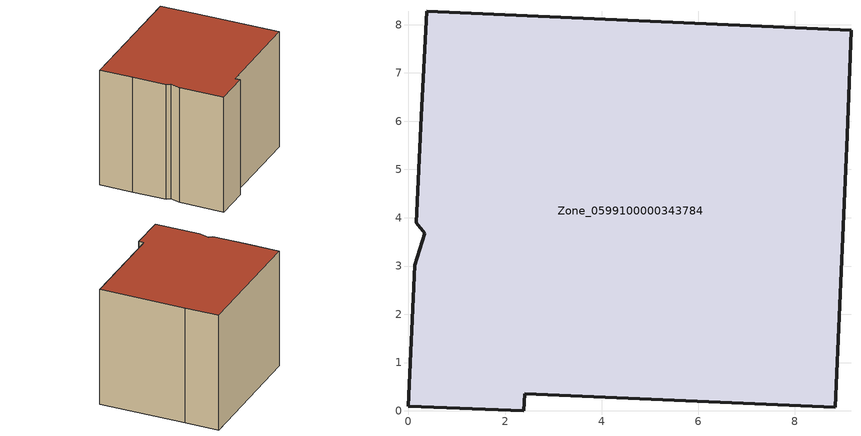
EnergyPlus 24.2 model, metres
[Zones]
Zone_0599100000343784
 floor ground (C_G): 0.37,8.28 9.17,7.88 9.09,5.71 8.84,0.07 2.41,0.35 2.39,0 0,0.1 0.13,3.01 0.34,3.68 0.16,3.9 0.26,6.1 z1.2
 wall outside (C_F): 2.39,0 2.41,0.35 8.84,0.07 9.09,5.71 9.17,7.88 0.37,8.28 0.26,6.1 0.16,3.9 0.34,3.68 0.13,3.01 0,0.1 2.39,0 z1.2:9.03
 roof outside (C_R): 0.34,3.68 0.13,3.01 0,0.1 2.39,0 2.41,0.35 8.84,0.07 9.09,5.71 9.17,7.88 0.37,8.28 0.26,6.1 0.16,3.9 z9.03
[BUILDING]
Pand.0599100000343784: North Axis=0; Terrain=City; Loads Convergence Tolerance Value=0.04; Temperature Convergence Tolerance Value=0.4; Solar Distribution=FullExterior; Maximum Number of Warmup Days=25; Minimum Number of Warmup Days=1
[Site:Location]
Rotterdam.The.Hague.AP_ZH_NLD Design_Conditions: Latitude=51.96; Longitude=4.45; Time Zone=1; Elevation=-4.5
[SITE:GROUNDTEMPERATURE:BUILDINGSURFACE]
18, 18, 18, 18, 18, 18, 18, 18, 18, 18, 18, 18
[MATERIAL] Thermal Absorptance=0.9; Solar Absorptance=0.7; Visible Absorptance=0.7
Name | Roughness | Thickness | Conductivity | Density | Specific Heat
G.TC.1992-2005 | MediumSmooth | 0.15 | 0.06 | 540 | 1210
F.TC.1992-2005 | Rough | 0.3 | 0.12 | 1920 | 840
R.TC.1992-2005 | MediumRough | 0.2 | 0.08 | 1500 | 1000
[CONSTRUCTION]
C_G: G.TC.1992-2005
C_F: F.TC.1992-2005
C_R: R.TC.1992-2005
[ZONE]
Zone_0599100000343784: Type=1; Multiplier=1; Ceiling Height=Autocalculate; Volume=Autocalculate; Floor Area=autocalculate; Part of Total Floor Area=Yes
[ZONEINFILTRATION:DESIGNFLOWRATE]
Infil_Zone_0599100000343784: Zone or ZoneList or Space or SpaceList=Zone_0599100000343784; Schedule=AlwaysOn; Design Flow Rate Calculation Method=Flow/Area; Flow Rate per Floor Area=0.0015; Constant Term Coefficient=1; Temperature Term Coefficient=0; Velocity Term Coefficient=0; Velocity Squared Term Coefficient=0
[HVACTEMPLATE:ZONE:IDEALLOADSAIRSYSTEM]
Zone_0599100000343784: Maximum Heating Supply Air Temperature=50; Minimum Cooling Supply Air Temperature=13; Maximum Heating Supply Air Humidity Ratio=0.0156; Minimum Cooling Supply Air Humidity Ratio=0.0077; Heating Limit=NoLimit; Cooling Limit=NoLimit; Dehumidification Control Type=ConstantSensibleHeatRatio; Cooling Sensible Heat Ratio=0.7; Dehumidification Setpoint=60; Humidification Control Type=None; Humidification Setpoint=30; Outdoor Air Method=None; Outdoor Air Flow Rate per Person=0.00944; Outdoor Air Flow Rate per Zone Floor Area=0; Outdoor Air Flow Rate per Zone=0; Demand Controlled Ventilation Type=None; Outdoor Air Economizer Type=NoEconomizer; Heat Recovery Type=None; Sensible Heat Recovery Effectiveness=0.7; Latent Heat Recovery Effectiveness=0.65
[ZONECONTROL:THERMOSTAT]
ThermostatControl_Zone_0599100000343784: Zone or ZoneList=Zone_0599100000343784; Control Type Schedule=DualSetpointControlType; Control 1=Thermostat_Zone_0599100000343784; Temperature Difference Between Cutout And Setpoint=0
[THERMOSTATSETPOINT:DUALSETPOINT]
Thermostat_Zone_0599100000343784: Heating Setpoint Temperature Schedule=HeatingSetpoint_Zone_0599100000343784; Cooling Setpoint Temperature Schedule=CoolingSetpoint_Zone_0599100000343784
[SCHEDULE:COMPACT]
HeatingSetpoint_Zone_0599100000343784: Through: 12/31, For: AllDays, Until: 24:00, 21
CoolingSetpoint_Zone_0599100000343784: Through: 12/31, For: AllDays, Until: 24:00, 24
DualSetpointControlType: Through: 12/31, For: AllDays, Until: 24:00, 4
AlwaysOn: Through: 12/31, For: AllDays, Until: 24:00, 1
